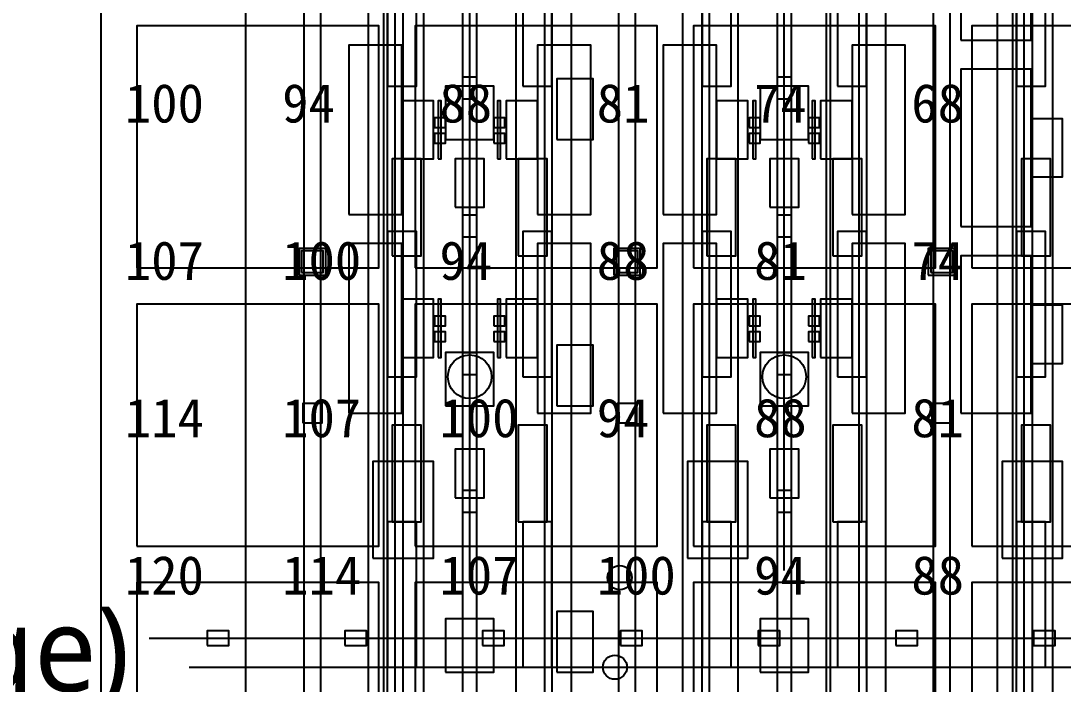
# Model space of a CAD drawing. Header units: metres. Extents: x -1640 to 1560, y -268 to 2338.
# Drawn here: x -286.3 to -243.22, y 1645.3 to 1672.7 of the extents above; entities that cross this region are included whole.
import ezdxf

# ---------------------------------------------------------------- set-up
doc = ezdxf.new("R2010")
doc.units = ezdxf.units.M
for name, color, linetype in [('1F_CHL', 4, 'Continuous'), ('1F_EHS_EXTINGUISHER_HYDRANT_CABINET_CONCEPT', 1, 'Continuous'), ('1F_PUMP', 2, 'Continuous'), ('1F_SCR', 3, 'Continuous'), ('1F_STRUCT_COLUMN', 8, 'Continuous'), ('1F_ZONE', 3, 'Continuous'), ('2F_CSF_LATERAL_RACK_CONCEPT', 9, 'Continuous'), ('2F_RFG', 5, 'Continuous'), ('2F_STRUCT_COLUMN', 8, 'Continuous'), ('2F_VMB', 6, 'Continuous'), ('2F_ZONE', 3, 'Continuous'), ('3F_CLEANROOM_OVERHEAD_PIPE_DUCT_CONCEPT', 9, 'Continuous'), ('3F_CVD', 3, 'Continuous'), ('3F_DIFF', 4, 'Continuous'), ('3F_EHS_EGRESS_DIST_M', 2, 'Continuous'), ('3F_EHS_EXTINGUISHER_HYDRANT_CABINET_CONCEPT', 1, 'Continuous'), ('3F_EHS_GAS_DETECTOR', 6, 'Continuous'), ('3F_FOUP', 5, 'Continuous'), ('3F_OHT', 9, 'Continuous'), ('3F_OHTV', 1, 'Continuous'), ('3F_STK', 3, 'Continuous'), ('3F_STRUCT_COLUMN', 8, 'Continuous'), ('3F_TBAR', 6, 'Continuous'), ('3F_ZONE', 3, 'Continuous'), ('4F_FFU', 1, 'Continuous'), ('4F_STRUCT_PLENUM_TRUSS_CONCEPT', 9, 'Continuous'), ('4F_ZONE', 3, 'Continuous'), ('5F_CHL', 4, 'Continuous'), ('5F_EHS_EXTINGUISHER_HYDRANT_CABINET_CONCEPT', 1, 'Continuous'), ('5F_PUMP', 2, 'Continuous'), ('5F_SCR', 3, 'Continuous'), ('5F_STRUCT_COLUMN', 8, 'Continuous'), ('5F_ZONE', 3, 'Continuous'), ('6F_CSF_LATERAL_RACK_CONCEPT', 9, 'Continuous'), ('6F_RFG', 5, 'Continuous'), ('6F_STRUCT_COLUMN', 8, 'Continuous'), ('6F_VMB', 6, 'Continuous'), ('6F_ZONE', 3, 'Continuous'), ('7F_CLEANROOM_OVERHEAD_PIPE_DUCT_CONCEPT', 9, 'Continuous'), ('7F_CVD', 3, 'Continuous'), ('7F_DIFF', 4, 'Continuous'), ('7F_EHS_EGRESS_DIST_M', 2, 'Continuous'), ('7F_EHS_EXTINGUISHER_HYDRANT_CABINET_CONCEPT', 1, 'Continuous'), ('7F_EHS_GAS_DETECTOR', 6, 'Continuous'), ('7F_FOUP', 5, 'Continuous'), ('7F_OHT', 9, 'Continuous'), ('7F_OHTV', 1, 'Continuous'), ('7F_STK', 3, 'Continuous'), ('7F_STRUCT_COLUMN', 8, 'Continuous'), ('7F_TBAR', 6, 'Continuous'), ('7F_ZONE', 3, 'Continuous'), ('8F_FFU', 1, 'Continuous'), ('8F_STRUCT_PLENUM_TRUSS_CONCEPT', 9, 'Continuous'), ('8F_ZONE', 3, 'Continuous'), ('EHS_TREATED_EXHAUST', 30, 'Continuous'), ('TEXT', 7, 'Continuous'), ('UTIL_ELEC.LV_CONCEPT', 2, 'Continuous'), ('UTIL_GAS.BULK_CONCEPT', 2, 'Continuous'), ('UTIL_GAS.SPEC_CONCEPT', 3, 'Continuous'), ('UTIL_PCW.R_CONCEPT', 1, 'Continuous'), ('UTIL_PCW.S_CONCEPT', 6, 'Continuous')]:
    doc.layers.add(name, color=color, linetype=linetype)
doc.styles.add('KO', font='malgun.ttf')

msp = doc.modelspace()

# ---------------------------------------------------------------- linework, layer by layer
at = {"layer": '1F_CHL'}
for points in [[(-264.15, 1667.8), (-262.65, 1667.8), (-262.65, 1670.3), (-264.15, 1670.3)], [(-264.15, 1656.8), (-262.65, 1656.8), (-262.65, 1659.3), (-264.15, 1659.3)], [(-264.15, 1645.8), (-262.65, 1645.8), (-262.65, 1648.3), (-264.15, 1648.3)]]:
    msp.add_lwpolyline(points, close=True, dxfattribs=at)
at = {"layer": '1F_EHS_EXTINGUISHER_HYDRANT_CABINET_CONCEPT'}
msp.add_circle((-261.75, 1646), 0.5, dxfattribs=at)
at = {"layer": '1F_PUMP'}
for points in [[(-270.95, 1663), (-269.75, 1663), (-269.75, 1667), (-270.95, 1667)], [(-265.75, 1663), (-264.55, 1663), (-264.55, 1667), (-265.75, 1667)], [(-257.95, 1663), (-256.75, 1663), (-256.75, 1667), (-257.95, 1667)], [(-252.75, 1663), (-251.55, 1663), (-251.55, 1667), (-252.75, 1667)], [(-244.95, 1663), (-243.75, 1663), (-243.75, 1667), (-244.95, 1667)], [(-270.95, 1652), (-269.75, 1652), (-269.75, 1656), (-270.95, 1656)], [(-265.75, 1652), (-264.55, 1652), (-264.55, 1656), (-265.75, 1656)], [(-257.95, 1652), (-256.75, 1652), (-256.75, 1656), (-257.95, 1656)], [(-252.75, 1652), (-251.55, 1652), (-251.55, 1656), (-252.75, 1656)], [(-244.95, 1652), (-243.75, 1652), (-243.75, 1656), (-244.95, 1656)]]:
    msp.add_lwpolyline(points, close=True, dxfattribs=at)
at = {"layer": '1F_SCR'}
for points in [[(-268.75, 1667.8), (-266.75, 1667.8), (-266.75, 1670), (-268.75, 1670)], [(-255.75, 1667.8), (-253.75, 1667.8), (-253.75, 1670), (-255.75, 1670)], [(-268.75, 1656.8), (-266.75, 1656.8), (-266.75, 1659), (-268.75, 1659)], [(-255.75, 1656.8), (-253.75, 1656.8), (-253.75, 1659), (-255.75, 1659)], [(-268.75, 1645.8), (-266.75, 1645.8), (-266.75, 1648), (-268.75, 1648)], [(-255.75, 1645.8), (-253.75, 1645.8), (-253.75, 1648), (-255.75, 1648)]]:
    msp.add_lwpolyline(points, close=True, dxfattribs=at)
at = {"layer": '1F_STRUCT_COLUMN'}
for points in [[(-274.8, 1662.2), (-273.7, 1662.2), (-273.7, 1663.3), (-274.8, 1663.3)], [(-261.8, 1662.2), (-260.7, 1662.2), (-260.7, 1663.3), (-261.8, 1663.3)], [(-248.8, 1662.2), (-247.7, 1662.2), (-247.7, 1663.3), (-248.8, 1663.3)]]:
    msp.add_lwpolyline(points, close=True, dxfattribs=at)
at = {"layer": '1F_ZONE'}
msp.add_lwpolyline([(-283, 1569), (-57.5, 1569), (-57.5, 1723), (-283, 1723)], close=True, dxfattribs=at)
at = {"layer": '2F_CSF_LATERAL_RACK_CONCEPT'}
for points in [[(-271.95, 1573), (-271.15, 1573), (-271.15, 1719), (-271.95, 1719)], [(-264.35, 1573), (-263.55, 1573), (-263.55, 1719), (-264.35, 1719)], [(-258.95, 1573), (-258.15, 1573), (-258.15, 1719), (-258.95, 1719)], [(-251.35, 1573), (-250.55, 1573), (-250.55, 1719), (-251.35, 1719)], [(-245.95, 1573), (-245.15, 1573), (-245.15, 1719), (-245.95, 1719)]]:
    msp.add_lwpolyline(points, close=True, dxfattribs=at)
at = {"layer": '2F_RFG'}
for points in [[(-271.15, 1670), (-269.95, 1670), (-269.95, 1676), (-271.15, 1676)], [(-265.55, 1670), (-264.35, 1670), (-264.35, 1676), (-265.55, 1676)], [(-258.15, 1670), (-256.95, 1670), (-256.95, 1676), (-258.15, 1676)], [(-252.55, 1670), (-251.35, 1670), (-251.35, 1676), (-252.55, 1676)], [(-245.15, 1670), (-243.95, 1670), (-243.95, 1676), (-245.15, 1676)], [(-271.15, 1658), (-269.95, 1658), (-269.95, 1664), (-271.15, 1664)], [(-265.55, 1658), (-264.35, 1658), (-264.35, 1664), (-265.55, 1664)], [(-258.15, 1658), (-256.95, 1658), (-256.95, 1664), (-258.15, 1664)], [(-252.55, 1658), (-251.35, 1658), (-251.35, 1664), (-252.55, 1664)], [(-245.15, 1658), (-243.95, 1658), (-243.95, 1664), (-245.15, 1664)], [(-271.15, 1646), (-269.95, 1646), (-269.95, 1652), (-271.15, 1652)], [(-265.55, 1646), (-264.35, 1646), (-264.35, 1652), (-265.55, 1652)], [(-258.15, 1646), (-256.95, 1646), (-256.95, 1652), (-258.15, 1652)], [(-252.55, 1646), (-251.35, 1646), (-251.35, 1652), (-252.55, 1652)], [(-245.15, 1646), (-243.95, 1646), (-243.95, 1652), (-245.15, 1652)]]:
    msp.add_lwpolyline(points, close=True, dxfattribs=at)
at = {"layer": '2F_STRUCT_COLUMN'}
for points in [[(-274.7, 1662.3), (-273.8, 1662.3), (-273.8, 1663.2), (-274.7, 1663.2)], [(-261.7, 1662.3), (-260.8, 1662.3), (-260.8, 1663.2), (-261.7, 1663.2)], [(-248.7, 1662.3), (-247.8, 1662.3), (-247.8, 1663.2), (-248.7, 1663.2)]]:
    msp.add_lwpolyline(points, close=True, dxfattribs=at)
at = {"layer": '2F_VMB'}
for points in [[(-268.35, 1665), (-267.15, 1665), (-267.15, 1667), (-268.35, 1667)], [(-255.35, 1665), (-254.15, 1665), (-254.15, 1667), (-255.35, 1667)], [(-268.35, 1653), (-267.15, 1653), (-267.15, 1655), (-268.35, 1655)], [(-255.35, 1653), (-254.15, 1653), (-254.15, 1655), (-255.35, 1655)]]:
    msp.add_lwpolyline(points, close=True, dxfattribs=at)
at = {"layer": '2F_ZONE'}
msp.add_lwpolyline([(-283, 1569), (-57.5, 1569), (-57.5, 1723), (-283, 1723)], close=True, dxfattribs=at)
at = {"layer": '3F_CLEANROOM_OVERHEAD_PIPE_DUCT_CONCEPT'}
for points in [[(-270.85, 1572), (-269.65, 1572), (-269.65, 1720), (-270.85, 1720)], [(-265.85, 1572), (-264.65, 1572), (-264.65, 1720), (-265.85, 1720)], [(-257.85, 1572), (-256.65, 1572), (-256.65, 1720), (-257.85, 1720)], [(-252.85, 1572), (-251.65, 1572), (-251.65, 1720), (-252.85, 1720)], [(-244.85, 1572), (-243.65, 1572), (-243.65, 1720), (-244.85, 1720)]]:
    msp.add_lwpolyline(points, close=True, dxfattribs=at)
at = {"layer": '3F_CVD'}
for points in [[(-247.45, 1671.9), (-244.55, 1671.9), (-244.55, 1678.4), (-247.45, 1678.4)], [(-247.45, 1664.2), (-244.55, 1664.2), (-244.55, 1670.7), (-247.45, 1670.7)], [(-244.55, 1666.25), (-243.25, 1666.25), (-243.25, 1668.65), (-244.55, 1668.65)], [(-247.45, 1656.5), (-244.55, 1656.5), (-244.55, 1663), (-247.45, 1663)], [(-244.55, 1658.55), (-243.25, 1658.55), (-243.25, 1660.95), (-244.55, 1660.95)]]:
    msp.add_lwpolyline(points, close=True, dxfattribs=at)
at = {"layer": '3F_DIFF'}
for points in [[(-272.75, 1664.7), (-270.55, 1664.7), (-270.55, 1671.7), (-272.75, 1671.7)], [(-264.95, 1664.7), (-262.75, 1664.7), (-262.75, 1671.7), (-264.95, 1671.7)], [(-259.75, 1664.7), (-257.55, 1664.7), (-257.55, 1671.7), (-259.75, 1671.7)], [(-251.95, 1664.7), (-249.75, 1664.7), (-249.75, 1671.7), (-251.95, 1671.7)], [(-270.55, 1667), (-269.25, 1667), (-269.25, 1669.4), (-270.55, 1669.4)], [(-266.25, 1667), (-264.95, 1667), (-264.95, 1669.4), (-266.25, 1669.4)], [(-257.55, 1667), (-256.25, 1667), (-256.25, 1669.4), (-257.55, 1669.4)], [(-253.25, 1667), (-251.95, 1667), (-251.95, 1669.4), (-253.25, 1669.4)], [(-272.75, 1656.5), (-270.55, 1656.5), (-270.55, 1663.5), (-272.75, 1663.5)], [(-264.95, 1656.5), (-262.75, 1656.5), (-262.75, 1663.5), (-264.95, 1663.5)], [(-259.75, 1656.5), (-257.55, 1656.5), (-257.55, 1663.5), (-259.75, 1663.5)], [(-251.95, 1656.5), (-249.75, 1656.5), (-249.75, 1663.5), (-251.95, 1663.5)], [(-270.55, 1658.8), (-269.25, 1658.8), (-269.25, 1661.2), (-270.55, 1661.2)], [(-266.25, 1658.8), (-264.95, 1658.8), (-264.95, 1661.2), (-266.25, 1661.2)], [(-257.55, 1658.8), (-256.25, 1658.8), (-256.25, 1661.2), (-257.55, 1661.2)], [(-253.25, 1658.8), (-251.95, 1658.8), (-251.95, 1661.2), (-253.25, 1661.2)]]:
    msp.add_lwpolyline(points, close=True, dxfattribs=at)
at = {"layer": '3F_EHS_EXTINGUISHER_HYDRANT_CABINET_CONCEPT'}
msp.add_circle((-261.55, 1649.7), 0.5, dxfattribs=at)
at = {"layer": '3F_EHS_GAS_DETECTOR'}
for centre in [(-267.75, 1658), (-254.75, 1658)]:
    msp.add_circle(centre, 0.9, dxfattribs=at)
at = {"layer": '3F_FOUP'}
for points in [[(-269.2, 1668.3), (-268.75, 1668.3), (-268.75, 1668.7), (-269.2, 1668.7)], [(-266.75, 1668.3), (-266.3, 1668.3), (-266.3, 1668.7), (-266.75, 1668.7)], [(-256.2, 1668.3), (-255.75, 1668.3), (-255.75, 1668.7), (-256.2, 1668.7)], [(-253.75, 1668.3), (-253.3, 1668.3), (-253.3, 1668.7), (-253.75, 1668.7)], [(-269.2, 1667.65), (-268.75, 1667.65), (-268.75, 1668.05), (-269.2, 1668.05)], [(-266.75, 1667.65), (-266.3, 1667.65), (-266.3, 1668.05), (-266.75, 1668.05)], [(-256.2, 1667.65), (-255.75, 1667.65), (-255.75, 1668.05), (-256.2, 1668.05)], [(-253.75, 1667.65), (-253.3, 1667.65), (-253.3, 1668.05), (-253.75, 1668.05)], [(-269.2, 1660.1), (-268.75, 1660.1), (-268.75, 1660.5), (-269.2, 1660.5)], [(-266.75, 1660.1), (-266.3, 1660.1), (-266.3, 1660.5), (-266.75, 1660.5)], [(-256.2, 1660.1), (-255.75, 1660.1), (-255.75, 1660.5), (-256.2, 1660.5)], [(-253.75, 1660.1), (-253.3, 1660.1), (-253.3, 1660.5), (-253.75, 1660.5)], [(-269.2, 1659.45), (-268.75, 1659.45), (-268.75, 1659.85), (-269.2, 1659.85)], [(-266.75, 1659.45), (-266.3, 1659.45), (-266.3, 1659.85), (-266.75, 1659.85)], [(-256.2, 1659.45), (-255.75, 1659.45), (-255.75, 1659.85), (-256.2, 1659.85)], [(-253.75, 1659.45), (-253.3, 1659.45), (-253.3, 1659.85), (-253.75, 1659.85)]]:
    msp.add_lwpolyline(points, close=True, dxfattribs=at)
at = {"layer": '3F_OHT'}
for p, q in [((-267.75, 1650), (-267.75, 1720)), ((-254.75, 1650), (-254.75, 1720)), ((-281, 1647.2), (-59.5, 1647.2))]:
    msp.add_line(p, q, dxfattribs=at)
at = {"layer": '3F_OHTV'}
for points in [[(-268.05, 1669.48), (-267.45, 1669.48), (-267.45, 1670.38), (-268.05, 1670.38)], [(-255.05, 1669.48), (-254.45, 1669.48), (-254.45, 1670.38), (-255.05, 1670.38)], [(-268.05, 1663.78), (-267.45, 1663.78), (-267.45, 1664.68), (-268.05, 1664.68)], [(-255.05, 1663.78), (-254.45, 1663.78), (-254.45, 1664.68), (-255.05, 1664.68)], [(-268.05, 1658.09), (-267.45, 1658.09), (-267.45, 1658.99), (-268.05, 1658.99)], [(-255.05, 1658.09), (-254.45, 1658.09), (-254.45, 1658.99), (-255.05, 1658.99)], [(-268.05, 1652.4), (-267.45, 1652.4), (-267.45, 1653.3), (-268.05, 1653.3)], [(-255.05, 1652.4), (-254.45, 1652.4), (-254.45, 1653.3), (-255.05, 1653.3)], [(-278.6, 1646.9), (-277.7, 1646.9), (-277.7, 1647.5), (-278.6, 1647.5)], [(-272.91, 1646.9), (-272.01, 1646.9), (-272.01, 1647.5), (-272.91, 1647.5)], [(-267.22, 1646.9), (-266.32, 1646.9), (-266.32, 1647.5), (-267.22, 1647.5)], [(-261.52, 1646.9), (-260.62, 1646.9), (-260.62, 1647.5), (-261.52, 1647.5)], [(-255.83, 1646.9), (-254.93, 1646.9), (-254.93, 1647.5), (-255.83, 1647.5)], [(-250.14, 1646.9), (-249.24, 1646.9), (-249.24, 1647.5), (-250.14, 1647.5)], [(-244.45, 1646.9), (-243.55, 1646.9), (-243.55, 1647.5), (-244.45, 1647.5)]]:
    msp.add_lwpolyline(points, close=True, dxfattribs=at)
at = {"layer": '3F_STK'}
for points in [[(-271.75, 1650.5), (-269.25, 1650.5), (-269.25, 1654.5), (-271.75, 1654.5)], [(-258.75, 1650.5), (-256.25, 1650.5), (-256.25, 1654.5), (-258.75, 1654.5)], [(-245.75, 1650.5), (-243.25, 1650.5), (-243.25, 1654.5), (-245.75, 1654.5)]]:
    msp.add_lwpolyline(points, close=True, dxfattribs=at)
at = {"layer": '3F_STRUCT_COLUMN'}
for points in [[(-274.65, 1656.1), (-273.85, 1656.1), (-273.85, 1656.9), (-274.65, 1656.9)], [(-261.65, 1656.1), (-260.85, 1656.1), (-260.85, 1656.9), (-261.65, 1656.9)], [(-248.65, 1656.1), (-247.85, 1656.1), (-247.85, 1656.9), (-248.65, 1656.9)]]:
    msp.add_lwpolyline(points, close=True, dxfattribs=at)
at = {"layer": '3F_TBAR'}
for points in [[(-269.05, 1667), (-268.93, 1667), (-268.93, 1669.4), (-269.05, 1669.4)], [(-266.6, 1667), (-266.48, 1667), (-266.48, 1669.4), (-266.6, 1669.4)], [(-256.05, 1667), (-255.93, 1667), (-255.93, 1669.4), (-256.05, 1669.4)], [(-253.6, 1667), (-253.48, 1667), (-253.48, 1669.4), (-253.6, 1669.4)], [(-269.05, 1658.8), (-268.93, 1658.8), (-268.93, 1661.2), (-269.05, 1661.2)], [(-266.6, 1658.8), (-266.48, 1658.8), (-266.48, 1661.2), (-266.6, 1661.2)], [(-256.05, 1658.8), (-255.93, 1658.8), (-255.93, 1661.2), (-256.05, 1661.2)], [(-253.6, 1658.8), (-253.48, 1658.8), (-253.48, 1661.2), (-253.6, 1661.2)]]:
    msp.add_lwpolyline(points, close=True, dxfattribs=at)
at = {"layer": '3F_ZONE'}
msp.add_lwpolyline([(-283, 1569), (-57.5, 1569), (-57.5, 1723), (-283, 1723)], close=True, dxfattribs=at)
at = {"layer": '4F_FFU'}
for points in [[(-281.5, 1662.5), (-271.5, 1662.5), (-271.5, 1672.5), (-281.5, 1672.5)], [(-270, 1662.5), (-260, 1662.5), (-260, 1672.5), (-270, 1672.5)], [(-258.5, 1662.5), (-248.5, 1662.5), (-248.5, 1672.5), (-258.5, 1672.5)], [(-247, 1662.5), (-237, 1662.5), (-237, 1672.5), (-247, 1672.5)], [(-281.5, 1651), (-271.5, 1651), (-271.5, 1661), (-281.5, 1661)], [(-270, 1651), (-260, 1651), (-260, 1661), (-270, 1661)], [(-258.5, 1651), (-248.5, 1651), (-248.5, 1661), (-258.5, 1661)], [(-247, 1651), (-237, 1651), (-237, 1661), (-247, 1661)], [(-281.5, 1639.5), (-271.5, 1639.5), (-271.5, 1649.5), (-281.5, 1649.5)], [(-270, 1639.5), (-260, 1639.5), (-260, 1649.5), (-270, 1649.5)], [(-258.5, 1639.5), (-248.5, 1639.5), (-248.5, 1649.5), (-258.5, 1649.5)], [(-247, 1639.5), (-237, 1639.5), (-237, 1649.5), (-247, 1649.5)]]:
    msp.add_lwpolyline(points, close=True, dxfattribs=at)
at = {"layer": '4F_STRUCT_PLENUM_TRUSS_CONCEPT'}
for points in [[(-274.6, 1569), (-273.9, 1569), (-273.9, 1723), (-274.6, 1723)], [(-261.6, 1569), (-260.9, 1569), (-260.9, 1723), (-261.6, 1723)], [(-248.6, 1569), (-247.9, 1569), (-247.9, 1723), (-248.6, 1723)]]:
    msp.add_lwpolyline(points, close=True, dxfattribs=at)
at = {"layer": '4F_ZONE'}
msp.add_lwpolyline([(-283, 1569), (-57.5, 1569), (-57.5, 1723), (-283, 1723)], close=True, dxfattribs=at)
at = {"layer": '5F_CHL'}
for points in [[(-264.15, 1667.8), (-262.65, 1667.8), (-262.65, 1670.3), (-264.15, 1670.3)], [(-264.15, 1656.8), (-262.65, 1656.8), (-262.65, 1659.3), (-264.15, 1659.3)], [(-264.15, 1645.8), (-262.65, 1645.8), (-262.65, 1648.3), (-264.15, 1648.3)]]:
    msp.add_lwpolyline(points, close=True, dxfattribs=at)
at = {"layer": '5F_EHS_EXTINGUISHER_HYDRANT_CABINET_CONCEPT'}
msp.add_circle((-261.75, 1646), 0.5, dxfattribs=at)
at = {"layer": '5F_PUMP'}
for points in [[(-270.95, 1663), (-269.75, 1663), (-269.75, 1667), (-270.95, 1667)], [(-265.75, 1663), (-264.55, 1663), (-264.55, 1667), (-265.75, 1667)], [(-257.95, 1663), (-256.75, 1663), (-256.75, 1667), (-257.95, 1667)], [(-252.75, 1663), (-251.55, 1663), (-251.55, 1667), (-252.75, 1667)], [(-244.95, 1663), (-243.75, 1663), (-243.75, 1667), (-244.95, 1667)], [(-270.95, 1652), (-269.75, 1652), (-269.75, 1656), (-270.95, 1656)], [(-265.75, 1652), (-264.55, 1652), (-264.55, 1656), (-265.75, 1656)], [(-257.95, 1652), (-256.75, 1652), (-256.75, 1656), (-257.95, 1656)], [(-252.75, 1652), (-251.55, 1652), (-251.55, 1656), (-252.75, 1656)], [(-244.95, 1652), (-243.75, 1652), (-243.75, 1656), (-244.95, 1656)]]:
    msp.add_lwpolyline(points, close=True, dxfattribs=at)
at = {"layer": '5F_SCR'}
for points in [[(-268.75, 1667.8), (-266.75, 1667.8), (-266.75, 1670), (-268.75, 1670)], [(-255.75, 1667.8), (-253.75, 1667.8), (-253.75, 1670), (-255.75, 1670)], [(-268.75, 1656.8), (-266.75, 1656.8), (-266.75, 1659), (-268.75, 1659)], [(-255.75, 1656.8), (-253.75, 1656.8), (-253.75, 1659), (-255.75, 1659)], [(-268.75, 1645.8), (-266.75, 1645.8), (-266.75, 1648), (-268.75, 1648)], [(-255.75, 1645.8), (-253.75, 1645.8), (-253.75, 1648), (-255.75, 1648)]]:
    msp.add_lwpolyline(points, close=True, dxfattribs=at)
at = {"layer": '5F_STRUCT_COLUMN'}
for points in [[(-274.8, 1662.2), (-273.7, 1662.2), (-273.7, 1663.3), (-274.8, 1663.3)], [(-261.8, 1662.2), (-260.7, 1662.2), (-260.7, 1663.3), (-261.8, 1663.3)], [(-248.8, 1662.2), (-247.7, 1662.2), (-247.7, 1663.3), (-248.8, 1663.3)]]:
    msp.add_lwpolyline(points, close=True, dxfattribs=at)
at = {"layer": '5F_ZONE'}
msp.add_lwpolyline([(-283, 1569), (-57.5, 1569), (-57.5, 1723), (-283, 1723)], close=True, dxfattribs=at)
at = {"layer": '6F_CSF_LATERAL_RACK_CONCEPT'}
for points in [[(-271.95, 1573), (-271.15, 1573), (-271.15, 1719), (-271.95, 1719)], [(-264.35, 1573), (-263.55, 1573), (-263.55, 1719), (-264.35, 1719)], [(-258.95, 1573), (-258.15, 1573), (-258.15, 1719), (-258.95, 1719)], [(-251.35, 1573), (-250.55, 1573), (-250.55, 1719), (-251.35, 1719)], [(-245.95, 1573), (-245.15, 1573), (-245.15, 1719), (-245.95, 1719)]]:
    msp.add_lwpolyline(points, close=True, dxfattribs=at)
at = {"layer": '6F_RFG'}
for points in [[(-271.15, 1670), (-269.95, 1670), (-269.95, 1676), (-271.15, 1676)], [(-265.55, 1670), (-264.35, 1670), (-264.35, 1676), (-265.55, 1676)], [(-258.15, 1670), (-256.95, 1670), (-256.95, 1676), (-258.15, 1676)], [(-252.55, 1670), (-251.35, 1670), (-251.35, 1676), (-252.55, 1676)], [(-245.15, 1670), (-243.95, 1670), (-243.95, 1676), (-245.15, 1676)], [(-271.15, 1658), (-269.95, 1658), (-269.95, 1664), (-271.15, 1664)], [(-265.55, 1658), (-264.35, 1658), (-264.35, 1664), (-265.55, 1664)], [(-258.15, 1658), (-256.95, 1658), (-256.95, 1664), (-258.15, 1664)], [(-252.55, 1658), (-251.35, 1658), (-251.35, 1664), (-252.55, 1664)], [(-245.15, 1658), (-243.95, 1658), (-243.95, 1664), (-245.15, 1664)], [(-271.15, 1646), (-269.95, 1646), (-269.95, 1652), (-271.15, 1652)], [(-265.55, 1646), (-264.35, 1646), (-264.35, 1652), (-265.55, 1652)], [(-258.15, 1646), (-256.95, 1646), (-256.95, 1652), (-258.15, 1652)], [(-252.55, 1646), (-251.35, 1646), (-251.35, 1652), (-252.55, 1652)], [(-245.15, 1646), (-243.95, 1646), (-243.95, 1652), (-245.15, 1652)]]:
    msp.add_lwpolyline(points, close=True, dxfattribs=at)
at = {"layer": '6F_STRUCT_COLUMN'}
for points in [[(-274.7, 1662.3), (-273.8, 1662.3), (-273.8, 1663.2), (-274.7, 1663.2)], [(-261.7, 1662.3), (-260.8, 1662.3), (-260.8, 1663.2), (-261.7, 1663.2)], [(-248.7, 1662.3), (-247.8, 1662.3), (-247.8, 1663.2), (-248.7, 1663.2)]]:
    msp.add_lwpolyline(points, close=True, dxfattribs=at)
at = {"layer": '6F_VMB'}
for points in [[(-268.35, 1665), (-267.15, 1665), (-267.15, 1667), (-268.35, 1667)], [(-255.35, 1665), (-254.15, 1665), (-254.15, 1667), (-255.35, 1667)], [(-268.35, 1653), (-267.15, 1653), (-267.15, 1655), (-268.35, 1655)], [(-255.35, 1653), (-254.15, 1653), (-254.15, 1655), (-255.35, 1655)]]:
    msp.add_lwpolyline(points, close=True, dxfattribs=at)
at = {"layer": '6F_ZONE'}
msp.add_lwpolyline([(-283, 1569), (-57.5, 1569), (-57.5, 1723), (-283, 1723)], close=True, dxfattribs=at)
at = {"layer": '7F_CLEANROOM_OVERHEAD_PIPE_DUCT_CONCEPT'}
for points in [[(-270.85, 1572), (-269.65, 1572), (-269.65, 1720), (-270.85, 1720)], [(-265.85, 1572), (-264.65, 1572), (-264.65, 1720), (-265.85, 1720)], [(-257.85, 1572), (-256.65, 1572), (-256.65, 1720), (-257.85, 1720)], [(-252.85, 1572), (-251.65, 1572), (-251.65, 1720), (-252.85, 1720)], [(-244.85, 1572), (-243.65, 1572), (-243.65, 1720), (-244.85, 1720)]]:
    msp.add_lwpolyline(points, close=True, dxfattribs=at)
at = {"layer": '7F_CVD'}
for points in [[(-247.45, 1671.9), (-244.55, 1671.9), (-244.55, 1678.4), (-247.45, 1678.4)], [(-247.45, 1664.2), (-244.55, 1664.2), (-244.55, 1670.7), (-247.45, 1670.7)], [(-244.55, 1666.25), (-243.25, 1666.25), (-243.25, 1668.65), (-244.55, 1668.65)], [(-247.45, 1656.5), (-244.55, 1656.5), (-244.55, 1663), (-247.45, 1663)], [(-244.55, 1658.55), (-243.25, 1658.55), (-243.25, 1660.95), (-244.55, 1660.95)]]:
    msp.add_lwpolyline(points, close=True, dxfattribs=at)
at = {"layer": '7F_DIFF'}
for points in [[(-272.75, 1664.7), (-270.55, 1664.7), (-270.55, 1671.7), (-272.75, 1671.7)], [(-264.95, 1664.7), (-262.75, 1664.7), (-262.75, 1671.7), (-264.95, 1671.7)], [(-259.75, 1664.7), (-257.55, 1664.7), (-257.55, 1671.7), (-259.75, 1671.7)], [(-251.95, 1664.7), (-249.75, 1664.7), (-249.75, 1671.7), (-251.95, 1671.7)], [(-270.55, 1667), (-269.25, 1667), (-269.25, 1669.4), (-270.55, 1669.4)], [(-266.25, 1667), (-264.95, 1667), (-264.95, 1669.4), (-266.25, 1669.4)], [(-257.55, 1667), (-256.25, 1667), (-256.25, 1669.4), (-257.55, 1669.4)], [(-253.25, 1667), (-251.95, 1667), (-251.95, 1669.4), (-253.25, 1669.4)], [(-272.75, 1656.5), (-270.55, 1656.5), (-270.55, 1663.5), (-272.75, 1663.5)], [(-264.95, 1656.5), (-262.75, 1656.5), (-262.75, 1663.5), (-264.95, 1663.5)], [(-259.75, 1656.5), (-257.55, 1656.5), (-257.55, 1663.5), (-259.75, 1663.5)], [(-251.95, 1656.5), (-249.75, 1656.5), (-249.75, 1663.5), (-251.95, 1663.5)], [(-270.55, 1658.8), (-269.25, 1658.8), (-269.25, 1661.2), (-270.55, 1661.2)], [(-266.25, 1658.8), (-264.95, 1658.8), (-264.95, 1661.2), (-266.25, 1661.2)], [(-257.55, 1658.8), (-256.25, 1658.8), (-256.25, 1661.2), (-257.55, 1661.2)], [(-253.25, 1658.8), (-251.95, 1658.8), (-251.95, 1661.2), (-253.25, 1661.2)]]:
    msp.add_lwpolyline(points, close=True, dxfattribs=at)
at = {"layer": '7F_EHS_EXTINGUISHER_HYDRANT_CABINET_CONCEPT'}
msp.add_circle((-261.55, 1649.7), 0.5, dxfattribs=at)
at = {"layer": '7F_EHS_GAS_DETECTOR'}
for centre in [(-267.75, 1658), (-254.75, 1658)]:
    msp.add_circle(centre, 0.9, dxfattribs=at)
at = {"layer": '7F_FOUP'}
for points in [[(-269.2, 1668.3), (-268.75, 1668.3), (-268.75, 1668.7), (-269.2, 1668.7)], [(-266.75, 1668.3), (-266.3, 1668.3), (-266.3, 1668.7), (-266.75, 1668.7)], [(-256.2, 1668.3), (-255.75, 1668.3), (-255.75, 1668.7), (-256.2, 1668.7)], [(-253.75, 1668.3), (-253.3, 1668.3), (-253.3, 1668.7), (-253.75, 1668.7)], [(-269.2, 1667.65), (-268.75, 1667.65), (-268.75, 1668.05), (-269.2, 1668.05)], [(-266.75, 1667.65), (-266.3, 1667.65), (-266.3, 1668.05), (-266.75, 1668.05)], [(-256.2, 1667.65), (-255.75, 1667.65), (-255.75, 1668.05), (-256.2, 1668.05)], [(-253.75, 1667.65), (-253.3, 1667.65), (-253.3, 1668.05), (-253.75, 1668.05)], [(-269.2, 1660.1), (-268.75, 1660.1), (-268.75, 1660.5), (-269.2, 1660.5)], [(-266.75, 1660.1), (-266.3, 1660.1), (-266.3, 1660.5), (-266.75, 1660.5)], [(-256.2, 1660.1), (-255.75, 1660.1), (-255.75, 1660.5), (-256.2, 1660.5)], [(-253.75, 1660.1), (-253.3, 1660.1), (-253.3, 1660.5), (-253.75, 1660.5)], [(-269.2, 1659.45), (-268.75, 1659.45), (-268.75, 1659.85), (-269.2, 1659.85)], [(-266.75, 1659.45), (-266.3, 1659.45), (-266.3, 1659.85), (-266.75, 1659.85)], [(-256.2, 1659.45), (-255.75, 1659.45), (-255.75, 1659.85), (-256.2, 1659.85)], [(-253.75, 1659.45), (-253.3, 1659.45), (-253.3, 1659.85), (-253.75, 1659.85)]]:
    msp.add_lwpolyline(points, close=True, dxfattribs=at)
at = {"layer": '7F_OHT'}
for p, q in [((-267.75, 1650), (-267.75, 1720)), ((-254.75, 1650), (-254.75, 1720)), ((-281, 1647.2), (-59.5, 1647.2))]:
    msp.add_line(p, q, dxfattribs=at)
at = {"layer": '7F_OHTV'}
for points in [[(-268.05, 1669.48), (-267.45, 1669.48), (-267.45, 1670.38), (-268.05, 1670.38)], [(-255.05, 1669.48), (-254.45, 1669.48), (-254.45, 1670.38), (-255.05, 1670.38)], [(-268.05, 1663.78), (-267.45, 1663.78), (-267.45, 1664.68), (-268.05, 1664.68)], [(-255.05, 1663.78), (-254.45, 1663.78), (-254.45, 1664.68), (-255.05, 1664.68)], [(-268.05, 1658.09), (-267.45, 1658.09), (-267.45, 1658.99), (-268.05, 1658.99)], [(-255.05, 1658.09), (-254.45, 1658.09), (-254.45, 1658.99), (-255.05, 1658.99)], [(-268.05, 1652.4), (-267.45, 1652.4), (-267.45, 1653.3), (-268.05, 1653.3)], [(-255.05, 1652.4), (-254.45, 1652.4), (-254.45, 1653.3), (-255.05, 1653.3)], [(-278.6, 1646.9), (-277.7, 1646.9), (-277.7, 1647.5), (-278.6, 1647.5)], [(-272.91, 1646.9), (-272.01, 1646.9), (-272.01, 1647.5), (-272.91, 1647.5)], [(-267.22, 1646.9), (-266.32, 1646.9), (-266.32, 1647.5), (-267.22, 1647.5)], [(-261.52, 1646.9), (-260.62, 1646.9), (-260.62, 1647.5), (-261.52, 1647.5)], [(-255.83, 1646.9), (-254.93, 1646.9), (-254.93, 1647.5), (-255.83, 1647.5)], [(-250.14, 1646.9), (-249.24, 1646.9), (-249.24, 1647.5), (-250.14, 1647.5)], [(-244.45, 1646.9), (-243.55, 1646.9), (-243.55, 1647.5), (-244.45, 1647.5)]]:
    msp.add_lwpolyline(points, close=True, dxfattribs=at)
at = {"layer": '7F_STK'}
for points in [[(-271.75, 1650.5), (-269.25, 1650.5), (-269.25, 1654.5), (-271.75, 1654.5)], [(-258.75, 1650.5), (-256.25, 1650.5), (-256.25, 1654.5), (-258.75, 1654.5)], [(-245.75, 1650.5), (-243.25, 1650.5), (-243.25, 1654.5), (-245.75, 1654.5)]]:
    msp.add_lwpolyline(points, close=True, dxfattribs=at)
at = {"layer": '7F_STRUCT_COLUMN'}
for points in [[(-274.65, 1656.1), (-273.85, 1656.1), (-273.85, 1656.9), (-274.65, 1656.9)], [(-261.65, 1656.1), (-260.85, 1656.1), (-260.85, 1656.9), (-261.65, 1656.9)], [(-248.65, 1656.1), (-247.85, 1656.1), (-247.85, 1656.9), (-248.65, 1656.9)]]:
    msp.add_lwpolyline(points, close=True, dxfattribs=at)
at = {"layer": '7F_TBAR'}
for points in [[(-269.05, 1667), (-268.93, 1667), (-268.93, 1669.4), (-269.05, 1669.4)], [(-266.6, 1667), (-266.48, 1667), (-266.48, 1669.4), (-266.6, 1669.4)], [(-256.05, 1667), (-255.93, 1667), (-255.93, 1669.4), (-256.05, 1669.4)], [(-253.6, 1667), (-253.48, 1667), (-253.48, 1669.4), (-253.6, 1669.4)], [(-269.05, 1658.8), (-268.93, 1658.8), (-268.93, 1661.2), (-269.05, 1661.2)], [(-266.6, 1658.8), (-266.48, 1658.8), (-266.48, 1661.2), (-266.6, 1661.2)], [(-256.05, 1658.8), (-255.93, 1658.8), (-255.93, 1661.2), (-256.05, 1661.2)], [(-253.6, 1658.8), (-253.48, 1658.8), (-253.48, 1661.2), (-253.6, 1661.2)]]:
    msp.add_lwpolyline(points, close=True, dxfattribs=at)
at = {"layer": '7F_ZONE'}
msp.add_lwpolyline([(-283, 1569), (-57.5, 1569), (-57.5, 1723), (-283, 1723)], close=True, dxfattribs=at)
at = {"layer": '8F_FFU'}
for points in [[(-281.5, 1662.5), (-271.5, 1662.5), (-271.5, 1672.5), (-281.5, 1672.5)], [(-270, 1662.5), (-260, 1662.5), (-260, 1672.5), (-270, 1672.5)], [(-258.5, 1662.5), (-248.5, 1662.5), (-248.5, 1672.5), (-258.5, 1672.5)], [(-247, 1662.5), (-237, 1662.5), (-237, 1672.5), (-247, 1672.5)], [(-281.5, 1651), (-271.5, 1651), (-271.5, 1661), (-281.5, 1661)], [(-270, 1651), (-260, 1651), (-260, 1661), (-270, 1661)], [(-258.5, 1651), (-248.5, 1651), (-248.5, 1661), (-258.5, 1661)], [(-247, 1651), (-237, 1651), (-237, 1661), (-247, 1661)], [(-281.5, 1639.5), (-271.5, 1639.5), (-271.5, 1649.5), (-281.5, 1649.5)], [(-270, 1639.5), (-260, 1639.5), (-260, 1649.5), (-270, 1649.5)], [(-258.5, 1639.5), (-248.5, 1639.5), (-248.5, 1649.5), (-258.5, 1649.5)], [(-247, 1639.5), (-237, 1639.5), (-237, 1649.5), (-247, 1649.5)]]:
    msp.add_lwpolyline(points, close=True, dxfattribs=at)
at = {"layer": '8F_STRUCT_PLENUM_TRUSS_CONCEPT'}
for points in [[(-274.6, 1569), (-273.9, 1569), (-273.9, 1723), (-274.6, 1723)], [(-261.6, 1569), (-260.9, 1569), (-260.9, 1723), (-261.6, 1723)], [(-248.6, 1569), (-247.9, 1569), (-247.9, 1723), (-248.6, 1723)]]:
    msp.add_lwpolyline(points, close=True, dxfattribs=at)
at = {"layer": '8F_ZONE'}
msp.add_lwpolyline([(-283, 1569), (-57.5, 1569), (-57.5, 1723), (-283, 1723)], close=True, dxfattribs=at)
at = {"layer": 'EHS_TREATED_EXHAUST'}
for points in [[(-268.05, 1573), (-267.45, 1573), (-267.45, 1731), (-268.05, 1731)], [(-268.05, 1573), (-267.45, 1573), (-267.45, 1731), (-268.05, 1731)], [(-255.05, 1573), (-254.45, 1573), (-254.45, 1731), (-255.05, 1731)], [(-255.05, 1573), (-254.45, 1573), (-254.45, 1731), (-255.05, 1731)]]:
    msp.add_lwpolyline(points, close=True, dxfattribs=at)
at = {"layer": 'UTIL_ELEC.LV_CONCEPT'}
msp.add_line((-253, 1574.7), (-253, 1731.3), dxfattribs=at)
msp.add_line((-253, 1574.7), (-253, 1731.3), dxfattribs=at)
at = {"layer": 'UTIL_GAS.BULK_CONCEPT'}
msp.add_line((-279.35, 1646), (188.35, 1646), dxfattribs=at)
msp.add_line((-279.35, 1646), (188.35, 1646), dxfattribs=at)
at = {"layer": 'UTIL_GAS.SPEC_CONCEPT'}
for q in [(-277, 1734.8), (-277, 1734.8), (-277, 1703.3), (-277, 1703.3)]:
    msp.add_line((-277, 1588.7), q, dxfattribs=at)
at = {"layer": 'UTIL_PCW.R_CONCEPT'}
for p, q in [((-270.505, 1574.78), (-270.505, 1717.23)), ((-270.505, 1574.78), (-270.505, 1717.23)), ((-244.495, 1574.78), (-244.495, 1717.23)), ((-244.495, 1574.78), (-244.495, 1717.23))]:
    msp.add_line(p, q, dxfattribs=at)
at = {"layer": 'UTIL_PCW.S_CONCEPT'}
for p, q in [((-271.305, 1574.78), (-271.305, 1717.23)), ((-271.305, 1574.78), (-271.305, 1717.23)), ((-245.305, 1574.78), (-245.305, 1717.23)), ((-245.305, 1574.78), (-245.305, 1717.23))]:
    msp.add_line(p, q, dxfattribs=at)

# ---------------------------------------------------------------- texts
at = {"layer": '3F_EHS_EGRESS_DIST_M'}
for s, p in [('100', (-282, 1668.5)), ('94', (-275.5, 1668.5)), ('88', (-269, 1668.5)), ('81', (-262.5, 1668.5)), ('74', (-256, 1668.5)), ('68', (-249.5, 1668.5)), ('107', (-282, 1662)), ('100', (-275.5, 1662)), ('94', (-269, 1662)), ('88', (-262.5, 1662)), ('81', (-256, 1662)), ('74', (-249.5, 1662)), ('114', (-282, 1655.5)), ('107', (-275.5, 1655.5)), ('100', (-269, 1655.5)), ('94', (-262.5, 1655.5)), ('88', (-256, 1655.5)), ('81', (-249.5, 1655.5)), ('120', (-282, 1649)), ('114', (-275.5, 1649)), ('107', (-269, 1649)), ('100', (-262.5, 1649)), ('94', (-256, 1649)), ('88', (-249.5, 1649))]:
    msp.add_text(s, height=1.6, dxfattribs=at).set_placement(p)
at = {"layer": '7F_EHS_EGRESS_DIST_M'}
for s, p in [('100', (-282, 1668.5)), ('94', (-275.5, 1668.5)), ('88', (-269, 1668.5)), ('81', (-262.5, 1668.5)), ('74', (-256, 1668.5)), ('68', (-249.5, 1668.5)), ('107', (-282, 1662)), ('100', (-275.5, 1662)), ('94', (-269, 1662)), ('88', (-262.5, 1662)), ('81', (-256, 1662)), ('74', (-249.5, 1662)), ('114', (-282, 1655.5)), ('107', (-275.5, 1655.5)), ('100', (-269, 1655.5)), ('94', (-262.5, 1655.5)), ('88', (-256, 1655.5)), ('81', (-249.5, 1655.5)), ('120', (-282, 1649)), ('114', (-275.5, 1649)), ('107', (-269, 1649)), ('100', (-262.5, 1649)), ('94', (-256, 1649)), ('88', (-249.5, 1649))]:
    msp.add_text(s, height=1.6, dxfattribs=at).set_placement(p)
at = {"layer": 'TEXT', "style": 'KO'}
msp.add_text('Connecting bridge (overbridge)', height=3.5, dxfattribs=at).set_placement((-349, 1645))

doc.saveas('drawing.dxf')
